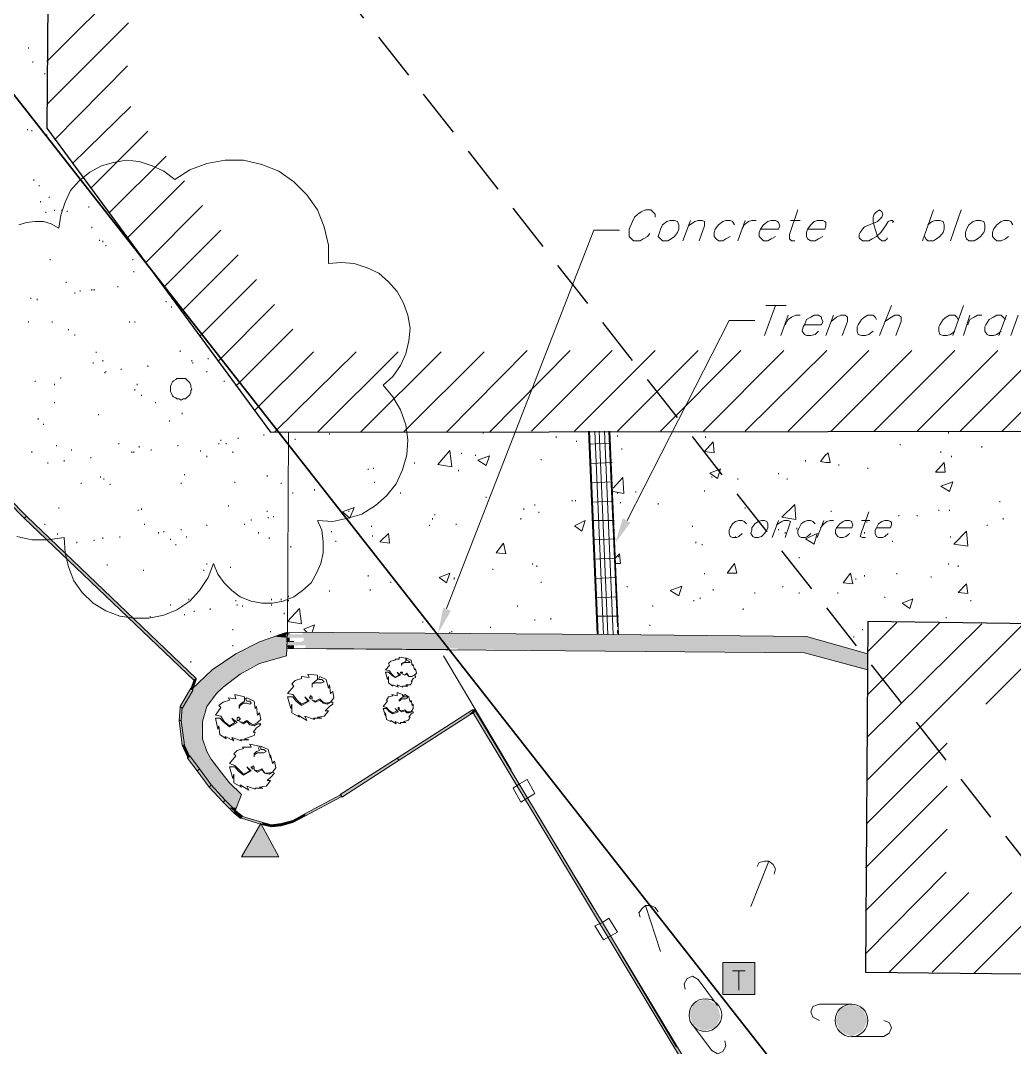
# Model space of a CAD drawing. Header units: inches. Extents: x 10 to 486, y 7 to 426.
# Drawn here: x 99.8 to 161.5, y 39.2 to 102.9 of the extents above; entities that cross this region are included whole.
import ezdxf

# ---------------------------------------------------------------- set-up
doc = ezdxf.new("R2010")
doc.units = ezdxf.units.IN
doc.header["$LTSCALE"] = 3
doc.header["$MEASUREMENT"] = 0
doc.linetypes.add('DASHEDX2', pattern=[1.5, 1, -0.5])
doc.layers.add('Building Setbacks', color=1, linetype='DASHEDX2')
doc.layers.add('PDF_Solid Fills', color=7, linetype='Continuous')
doc.layers.add('PDF_Geometry', color=7, linetype='Continuous', true_color=0x999999)

msp = doc.modelspace()

# ---------------------------------------------------------------- hatches: boundary and pattern name
at = {"layer": 'PDF_Solid Fills', "true_color": 0x999999, "transparency": 33554559}
for points in [[(92.21, 80.15), (92.143, 80.083), (100.077, 72.017), (100.143, 72.083), (100.21, 72.15), (92.277, 80.217)], [(100.143, 72.083), (100.077, 72.017), (110.61, 61.95), (110.677, 62.017), (110.743, 62.083), (100.21, 72.15)], [(110.677, 62.017), (110.61, 62.017), (110.41, 61.417), (110.543, 61.417), (110.743, 62.017)], [(110.477, 61.417), (110.41, 61.483), (109.743, 60.35), (109.81, 60.283), (109.877, 60.217), (110.543, 61.35)], [(109.81, 60.283), (109.743, 60.283), (109.677, 59.483), (109.81, 59.483), (109.877, 60.283)], [(123.277, 57.083), (123.343, 57.017), (128.01, 60.017), (127.943, 60.083), (127.877, 60.15), (123.21, 57.15)], [(127.943, 60.083), (127.877, 60.017), (146.21, 29.55), (146.277, 29.617), (146.343, 29.683), (128.01, 60.15)], [(109.743, 59.483), (109.677, 59.483), (109.877, 57.95), (110.01, 57.95), (109.81, 59.483)], [(109.943, 57.95), (109.877, 57.95), (110.21, 57.217), (110.343, 57.217), (110.01, 57.95)], [(110.277, 57.217), (110.21, 57.15), (110.81, 56.35), (110.877, 56.417), (110.943, 56.483), (110.343, 57.283)], [(119.743, 54.817), (119.81, 54.75), (123.343, 57.017), (123.277, 57.083), (123.21, 57.15), (119.677, 54.883)], [(110.877, 56.417), (110.81, 56.35), (111.543, 55.35), (111.61, 55.417), (111.677, 55.483), (110.943, 56.483)], [(111.61, 55.417), (111.543, 55.35), (112.41, 54.417), (112.477, 54.483), (112.543, 54.55), (111.677, 55.483)], [(117.477, 53.617), (117.477, 53.55), (119.743, 54.75), (119.743, 54.883), (117.477, 53.683)], [(112.477, 54.483), (112.41, 54.417), (113.077, 53.75), (113.143, 53.817), (113.21, 53.883), (112.543, 54.55)], [(113.143, 53.817), (113.077, 53.75), (113.477, 53.417), (113.543, 53.483), (113.61, 53.55), (113.21, 53.883)], [(113.543, 53.483), (113.543, 53.417), (114.877, 53.017), (114.877, 53.15), (113.543, 53.55)], [(116.743, 53.217), (116.743, 53.15), (117.477, 53.55), (117.477, 53.683), (116.743, 53.283)], [(114.877, 53.083), (114.877, 53.017), (115.41, 52.883), (115.41, 53.017), (114.877, 53.15)], [(115.41, 52.95), (115.41, 52.883), (116.01, 52.95), (116.01, 53.083), (115.41, 53.017)], [(116.01, 53.017), (116.01, 52.95), (116.743, 53.15), (116.743, 53.283), (116.01, 53.083)]]:
    msp.add_hatch(color=253, dxfattribs=at).paths.add_polyline_path(points)

# ---------------------------------------------------------------- linework, layer by layer
at = {"layer": 'Building Setbacks'}
msp.add_lwpolyline([(83.145, 151.408), (176.582, 32.411)], dxfattribs=at)
at = {"layer": 'PDF_Geometry', "color": 7, "lineweight": 35}
msp.add_lwpolyline([(152.877, 30.217), (376.677, 27.083), (379.477, 363.817), (346.277, 380.083), (56.61, 152.817)], close=True, dxfattribs=at)
at = {"layer": 'PDF_Geometry', "color": 7, "lineweight": 25}
msp.add_lwpolyline([(289.277, 158.55), (169.01, 159.55), (168.677, 120.017), (167.343, 120.017), (167.343, 118.75), (153.543, 118.683), (153.677, 133.617), (106.543, 134.217), (101.743, 130.217), (101.477, 96.217), (115.343, 77.35), (167.21, 77.417), (167.143, 65.417), (152.41, 65.617), (152.277, 43.883), (328.277, 42.017)], dxfattribs=at)
at = {"layer": 'PDF_Geometry', "color": 9, "lineweight": 13, "true_color": 0xbbbbbb}
for points in [[(101.477, 100.35), (106.543, 105.417)], [(101.477, 97.683), (106.543, 102.75)], [(101.943, 95.483), (106.477, 100.083)], [(103.077, 94.017), (106.677, 97.55)], [(104.21, 92.483), (107.743, 96.017)], [(105.343, 90.95), (108.877, 94.483)], [(106.477, 89.417), (110.01, 92.95)], [(107.61, 87.883), (111.143, 91.417)], [(108.743, 86.35), (112.277, 89.883)], [(109.81, 84.817), (113.343, 88.35)], [(110.943, 83.283), (114.477, 86.817)], [(112.077, 81.75), (115.61, 85.283)], [(113.21, 80.217), (116.743, 83.75)], [(114.343, 78.683), (118.01, 82.35)], [(115.61, 77.35), (120.677, 82.35)], [(118.277, 77.35), (123.277, 82.35)], [(120.943, 77.35), (125.943, 82.35)], [(123.61, 77.35), (128.61, 82.35)], [(126.277, 77.35), (131.277, 82.417)], [(128.943, 77.35), (133.943, 82.417)], [(131.543, 77.417), (136.543, 82.417)], [(134.21, 77.417), (139.21, 82.417)], [(136.877, 77.417), (141.877, 82.417)], [(139.543, 77.417), (144.543, 82.417)], [(142.21, 77.417), (147.21, 82.417)], [(144.81, 77.417), (149.877, 82.417)], [(147.477, 77.417), (152.477, 82.417)], [(150.143, 77.417), (155.143, 82.417)], [(152.81, 77.417), (157.81, 82.417)], [(155.477, 77.417), (160.477, 82.417)], [(158.143, 77.417), (163.143, 82.417)], [(160.743, 77.417), (165.743, 82.417)], [(152.343, 58.417), (159.477, 65.483)], [(152.343, 55.75), (162.077, 65.483)], [(152.41, 63.75), (154.21, 65.55)], [(152.41, 61.083), (156.877, 65.55)], [(159.743, 60.483), (164.743, 65.483)], [(113.143, 53.817), (113.543, 54.883), (112.81, 55.617), (112.343, 56.217), (111.677, 57.083), (111.41, 57.55), (111.143, 58.35), (111.143, 59.417), (111.41, 60.35), (112.01, 61.15), (112.41, 61.55), (113.477, 62.35), (114.677, 63.017), (116.343, 63.483), (116.41, 64.95), (116.143, 64.883), (114.677, 64.35), (113.21, 63.617), (111.743, 62.617), (110.477, 61.417)], [(116.343, 63.95), (148.477, 63.683), (152.41, 62.617)], [(152.343, 53.083), (157.343, 58.083)], [(152.277, 50.35), (157.343, 55.417)], [(152.277, 47.683), (157.343, 52.75)], [(152.277, 45.017), (157.277, 50.083)], [(153.743, 43.883), (158.677, 48.817)], [(156.41, 43.883), (161.343, 48.817)], [(159.01, 43.817), (163.943, 48.75)]]:
    msp.add_lwpolyline(points, dxfattribs=at)
at = {"layer": 'PDF_Geometry', "lineweight": 13}
for points in [[(100.343, 101.217), (100.343, 101.15)], [(100.61, 100.35), (100.61, 100.283)], [(101.343, 99.617), (101.343, 99.55)], [(100.277, 96.15), (100.277, 96.083)], [(100.543, 96.083), (100.543, 96.017)], [(101.477, 95.817), (101.477, 95.75)], [(99.61, 70.883), (100.543, 70.683), (101.543, 70.683), (102.543, 70.817), (102.61, 69.883), (102.81, 69.017), (103.143, 68.15), (103.677, 67.417), (104.343, 66.75), (105.143, 66.283), (106.01, 65.95), (106.877, 65.817), (107.81, 65.817), (108.743, 66.017), (109.543, 66.35), (110.343, 66.883), (110.943, 67.55), (111.477, 68.35), (111.81, 69.217), (112.077, 68.55), (112.477, 68.017), (112.943, 67.55), (113.477, 67.15), (114.143, 66.883), (114.81, 66.75), (115.477, 66.75), (116.143, 66.883), (116.81, 67.15), (117.343, 67.55), (117.877, 68.017), (118.21, 68.617), (118.477, 69.217), (118.61, 69.883), (118.61, 70.55), (118.543, 71.283), (118.277, 71.883), (119.21, 71.817), (120.143, 72.017), (121.01, 72.283), (121.877, 72.817), (122.543, 73.417), (123.143, 74.15), (123.543, 75.017), (123.81, 75.95), (123.877, 76.883), (123.743, 77.817), (123.41, 78.75), (122.943, 79.55), (122.343, 80.283), (122.943, 80.817), (123.41, 81.483), (123.743, 82.217), (123.943, 83.017), (124.01, 83.817), (123.877, 84.617), (123.61, 85.35), (123.21, 86.083), (122.677, 86.683), (122.077, 87.217), (121.343, 87.55), (120.543, 87.817), (119.743, 87.883), (118.943, 87.817), (118.943, 88.95), (118.677, 90.083), (118.277, 91.15), (117.61, 92.083), (116.81, 92.883), (115.877, 93.55), (114.81, 93.95), (113.677, 94.217), (112.543, 94.217), (111.41, 94.017), (110.343, 93.617), (109.41, 93.017), (108.743, 93.55), (108.01, 93.883), (107.21, 94.15), (106.41, 94.217), (105.61, 94.083), (104.877, 93.883), (104.143, 93.483), (103.477, 92.95), (102.943, 92.35), (102.61, 91.617), (102.343, 90.817), (102.21, 90.017), (101.743, 90.283), (101.277, 90.417), (100.743, 90.417), (100.21, 90.35), (99.743, 90.217)], [(100.677, 93.017), (100.677, 92.95)], [(101.01, 92.683), (101.01, 92.617)], [(101.61, 91.95), (101.61, 91.883)], [(101.077, 91.683), (101.077, 91.617)], [(101.943, 91.15), (101.943, 91.083)], [(102.41, 91.15), (102.41, 91.083)], [(102.743, 91.083), (102.743, 91.017)], [(104.077, 91.35), (104.077, 91.283)], [(101.41, 91.017), (101.41, 90.95)], [(104.277, 90.083), (104.277, 90.017)], [(104.743, 89.283), (104.743, 89.217)], [(104.943, 89.217), (104.943, 89.15)], [(105.143, 88.95), (105.143, 88.883)], [(101.677, 88.083), (101.677, 88.017)], [(106.81, 88.083), (106.81, 88.017)], [(106.877, 87.35), (106.877, 87.283)], [(102.677, 86.683), (102.677, 86.617)], [(103.21, 86.017), (103.21, 85.95)], [(103.543, 86.15), (103.543, 86.083)], [(104.277, 86.217), (104.277, 86.15)], [(104.41, 86.217), (104.41, 86.15)], [(105.877, 86.417), (105.877, 86.35)], [(100.477, 85.683), (100.477, 85.617)], [(100.877, 85.617), (100.877, 85.55)], [(108.877, 85.483), (108.877, 85.417)], [(109.21, 85.15), (109.21, 85.083)], [(100.343, 84.217), (100.343, 84.15)], [(101.81, 84.217), (101.81, 84.15)], [(106.61, 84.217), (106.61, 84.15)], [(106.943, 84.217), (106.943, 84.15)], [(102.81, 83.75), (102.81, 83.683)], [(103.21, 83.417), (103.21, 83.35)], [(104.543, 82.35), (104.543, 82.283)], [(109.743, 82.417), (109.743, 82.35)], [(104.343, 81.683), (104.343, 81.617)], [(104.943, 81.817), (104.943, 81.75)], [(110.477, 81.817), (110.477, 81.75)], [(110.543, 81.683), (110.543, 81.617)], [(111.477, 81.95), (111.477, 81.883)], [(105.077, 81.083), (105.077, 81.017)], [(105.143, 81.15), (105.143, 81.083)], [(106.077, 81.283), (106.077, 81.217)], [(107.743, 81.483), (107.743, 81.417)], [(111.41, 81.15), (111.41, 81.083)], [(100.743, 80.55), (100.743, 80.483)], [(101.943, 80.35), (101.943, 80.283)], [(102.343, 80.75), (102.343, 80.683)], [(107.077, 80.35), (107.077, 80.283)], [(112.477, 80.55), (112.477, 80.483)], [(106.943, 80.017), (106.943, 79.95)], [(107.343, 79.683), (107.343, 79.617)], [(101.943, 79.217), (101.943, 79.15)], [(108.21, 79.217), (108.21, 79.15)], [(104.677, 78.483), (104.677, 78.417)], [(109.877, 78.55), (109.877, 78.483)], [(100.943, 78.217), (100.943, 78.15)], [(101.277, 77.883), (101.277, 77.817)], [(109.077, 78.083), (109.077, 78.017)], [(114.943, 77.217), (114.943, 77.15)], [(116.477, 77.35), (116.41, 64.95), (136.277, 64.817), (148.61, 64.683), (152.41, 63.617)], [(119.01, 77.283), (119.01, 77.217)], [(128.41, 77.35), (128.543, 77.35), (128.543, 77.283)], [(133.077, 77.083), (133.077, 77.017)], [(135.61, 64.817), (135.077, 77.417)], [(135.143, 77.417), (135.677, 64.817)], [(135.477, 77.417), (136.01, 64.817)], [(135.743, 77.417), (136.277, 64.817)], [(136.077, 77.417), (136.61, 64.817)], [(136.343, 77.417), (136.877, 65.283)], [(136.943, 64.817), (136.41, 77.417)], [(136.877, 77.15), (136.877, 77.083)], [(142.343, 77.083), (142.343, 77.017)], [(157.41, 77.35), (157.41, 77.283)], [(102.077, 76.55), (102.077, 76.483)], [(105.943, 76.683), (105.943, 76.617)], [(107.21, 76.483), (107.21, 76.417)], [(109.61, 76.55), (109.61, 76.483)], [(112.143, 76.683), (112.143, 76.617)], [(112.277, 76.883), (112.277, 76.817)], [(112.61, 76.683), (112.61, 76.617)], [(113.343, 77.017), (113.343, 76.95)], [(116.877, 76.95), (116.877, 76.883)], [(134.343, 76.817), (134.343, 76.75)], [(135.143, 76.617), (136.477, 76.683)], [(154.41, 76.617), (154.41, 76.55)], [(159.477, 76.483), (159.477, 76.417)], [(100.543, 76.15), (100.543, 76.083)], [(103.01, 76.283), (103.01, 76.217)], [(104.21, 75.817), (104.21, 75.75)], [(106.743, 76.15), (106.743, 76.083)], [(106.877, 76.15), (106.877, 76.083)], [(107.943, 76.283), (107.943, 76.217)], [(111.01, 76.217), (111.01, 76.15)], [(111.41, 75.883), (111.41, 75.817)], [(113.01, 76.15), (113.01, 76.083)], [(127.21, 76.083), (127.21, 76.017)], [(128.077, 75.95), (128.077, 75.883)], [(137.143, 76.35), (137.143, 76.283)], [(156.943, 76.15), (156.943, 76.083)], [(157.61, 75.883), (157.61, 75.817)], [(101.543, 75.483), (101.543, 75.417)], [(102.543, 75.617), (102.543, 75.55)], [(121.743, 75.15), (121.743, 75.083)], [(124.277, 75.483), (124.277, 75.417)], [(132.143, 75.683), (132.143, 75.617)], [(135.21, 75.417), (136.543, 75.483)], [(148.543, 75.617), (148.543, 75.55)], [(150.61, 75.35), (150.61, 75.283)], [(152.41, 75.15), (152.41, 75.083)], [(104.81, 74.617), (104.81, 74.55)], [(110.01, 74.75), (110.01, 74.683)], [(115.143, 74.683), (115.143, 74.617)], [(121.41, 75.083), (121.41, 75.017)], [(127.01, 75.017), (127.01, 74.95)], [(136.61, 73.883), (137.21, 74.55), (137.277, 73.55), (136.61, 73.683)], [(142.743, 74.617), (142.743, 74.55)], [(146.877, 74.817), (146.877, 74.75)], [(103.61, 74.217), (103.61, 74.15)], [(105.01, 74.483), (105.01, 74.417)], [(105.41, 74.15), (105.41, 74.083)], [(109.81, 74.217), (109.81, 74.15)], [(113.143, 74.283), (113.143, 74.217)], [(116.01, 74.217), (116.01, 74.15)], [(121.81, 74.283), (121.81, 74.217)], [(135.21, 74.217), (136.543, 74.283)], [(144.343, 74.483), (144.343, 74.417)], [(147.41, 74.483), (147.41, 74.417)], [(116.743, 73.617), (116.743, 73.55)], [(118.077, 73.817), (118.077, 73.75)], [(123.41, 73.617), (123.41, 73.55)], [(128.743, 73.35), (128.743, 73.283)], [(136.877, 73.617), (136.877, 73.55)], [(138.01, 73.683), (138.01, 73.617)], [(142.277, 73.75), (142.277, 73.683)], [(102.21, 72.683), (102.21, 72.617)], [(107.343, 72.617), (107.343, 72.55)], [(112.743, 72.817), (112.743, 72.75)], [(131.077, 72.617), (131.077, 72.55)], [(131.743, 72.883), (131.743, 72.817)], [(134.077, 73.15), (134.077, 73.083)], [(134.277, 73.15), (134.277, 73.083)], [(135.277, 73.017), (136.61, 73.083)], [(137.077, 73.017), (137.077, 72.95)], [(139.41, 72.95), (139.41, 72.883)], [(144.81, 72.683), (144.81, 72.617)], [(160.61, 73.083), (160.61, 73.017)], [(107.143, 72.55), (107.143, 72.483)], [(115.143, 72.483), (115.143, 72.417)], [(115.21, 72.083), (115.21, 72.017)], [(115.543, 72.15), (115.543, 72.083)], [(120.21, 72.483), (120.21, 72.417)], [(125.41, 72.017), (125.41, 71.95)], [(125.543, 72.283), (125.543, 72.217)], [(130.877, 72.017), (130.877, 71.95)], [(132.01, 72.417), (132.01, 72.35)], [(150.143, 72.483), (150.143, 72.417)], [(154.343, 72.217), (154.343, 72.15)], [(155.477, 72.217), (155.477, 72.15)], [(156.81, 72.55), (156.81, 72.483)], [(157.477, 72.55), (157.477, 72.483)], [(160.81, 72.017), (160.81, 71.95)], [(101.343, 71.683), (101.343, 71.617)], [(107.543, 71.683), (107.543, 71.617)], [(109.81, 71.35), (109.81, 71.283)], [(111.41, 71.617), (111.41, 71.55)], [(113.743, 71.683), (113.743, 71.617)], [(114.143, 71.95), (114.143, 71.883)], [(121.61, 71.55), (121.61, 71.483)], [(125.21, 71.617), (125.21, 71.55)], [(126.877, 71.683), (126.877, 71.617)], [(135.343, 71.883), (136.677, 71.883)], [(141.543, 71.55), (141.543, 71.483)], [(146.877, 71.35), (146.877, 71.283)], [(148.01, 71.417), (148.01, 71.35)], [(152.343, 71.817), (152.343, 71.75)], [(159.81, 71.617), (159.81, 71.55)], [(102.143, 71.083), (102.143, 71.017)], [(104.41, 70.683), (104.41, 70.617)], [(104.943, 70.817), (104.943, 70.75)], [(106.01, 70.883), (106.01, 70.817)], [(108.41, 71.15), (108.41, 71.083)], [(108.743, 71.217), (108.743, 71.15)], [(109.143, 70.75), (109.143, 70.683)], [(110.143, 70.883), (110.143, 70.817)], [(114.61, 71.15), (114.61, 71.083)], [(115.277, 70.817), (115.277, 70.75)], [(119.143, 71.217), (119.143, 71.15)], [(121.677, 70.95), (121.677, 70.883)], [(135.41, 70.683), (136.743, 70.75)], [(144.21, 70.883), (144.21, 70.817)], [(147.277, 71.15), (147.277, 71.083)], [(152.21, 71.15), (152.21, 71.083)], [(157.543, 70.883), (157.543, 70.817)], [(103.343, 70.55), (103.343, 70.483)], [(109.477, 70.417), (109.477, 70.35)], [(116.61, 70.283), (116.61, 70.217)], [(119.41, 70.617), (119.41, 70.55)], [(141.743, 70.55), (141.743, 70.483)], [(142.143, 70.417), (142.143, 70.35)], [(153.943, 70.617), (153.943, 70.55)], [(135.41, 69.483), (136.743, 69.55), (137.01, 69.817), (137.077, 69.217), (136.743, 69.217)], [(135.41, 69.75), (135.41, 69.683)], [(136.943, 69.683), (136.943, 69.617)], [(148.143, 69.617), (148.143, 69.55)], [(105.21, 69.15), (105.21, 69.083)], [(107.477, 68.817), (107.477, 68.75)], [(111.21, 68.817), (111.21, 68.75)], [(111.41, 69.217), (111.41, 69.15)], [(112.877, 69.017), (112.877, 68.95)], [(129.143, 68.883), (129.143, 68.817)], [(131.61, 69.217), (131.61, 69.15)], [(131.877, 69.083), (131.877, 69.017)], [(157.41, 69.217), (157.41, 69.15)], [(158.01, 69.083), (158.01, 69.017)], [(121.41, 68.483), (121.41, 68.417)], [(126.743, 68.35), (126.743, 68.283), (126.743, 68.217)], [(135.477, 68.283), (136.81, 68.35)], [(142.277, 68.617), (142.277, 68.55)], [(151.677, 68.283), (151.677, 68.217)], [(152.21, 68.483), (152.21, 68.417)], [(154.21, 68.617), (154.21, 68.55)], [(156.343, 68.417), (156.343, 68.35)], [(119.01, 67.55), (119.01, 67.483)], [(121.543, 67.617), (121.543, 67.55)], [(122.81, 68.083), (122.81, 68.017)], [(132.143, 68.083), (132.143, 68.017)], [(137.477, 67.817), (137.477, 67.75)], [(142.81, 67.617), (142.81, 67.55)], [(147.143, 67.817), (147.143, 67.75)], [(110.277, 67.017), (110.277, 66.95)], [(113.21, 66.95), (113.21, 66.883)], [(115.41, 67.017), (115.41, 66.95)], [(116.01, 67.017), (116.01, 66.95)], [(116.477, 67.217), (116.477, 67.15)], [(116.477, 66.95), (116.477, 66.883)], [(135.543, 67.083), (136.877, 67.15)], [(141.61, 66.95), (141.61, 66.883)], [(142.01, 67.083), (142.01, 67.017)], [(145.41, 67.417), (145.41, 67.35)], [(148.143, 67.417), (148.143, 67.35)], [(150.543, 67.417), (150.543, 67.35)], [(153.477, 67.15), (153.477, 67.083)], [(158.81, 66.95), (158.81, 66.883)], [(109.143, 66.683), (109.143, 66.617)], [(110.61, 66.283), (110.61, 66.217)], [(111.61, 66.417), (111.61, 66.35)], [(113.277, 66.683), (113.277, 66.617)], [(113.61, 66.617), (113.61, 66.55)], [(115.41, 66.683), (115.41, 66.617)], [(130.677, 66.617), (130.677, 66.55)], [(139.077, 66.617), (139.077, 66.55)], [(144.677, 66.417), (144.677, 66.35)], [(107.877, 65.95), (107.877, 65.883)], [(110.01, 66.083), (110.01, 66.017)], [(116.21, 66.15), (116.21, 66.083)], [(124.81, 65.617), (124.81, 65.55)], [(131.743, 65.75), (131.743, 65.683)], [(132.743, 65.817), (132.743, 65.75)], [(135.61, 65.95), (136.943, 65.95)], [(157.277, 65.883), (157.277, 65.817)], [(113.01, 65.15), (113.01, 65.083)], [(115.343, 65.017), (115.343, 64.95)], [(117.61, 64.95), (117.41, 65.15), (118.077, 65.417), (117.943, 64.95)], [(126.61, 65.017), (126.61, 64.95)], [(129.01, 65.283), (129.01, 65.217)], [(136.877, 65.083), (136.877, 64.883)], [(138.877, 65.417), (138.877, 65.35)], [(152.077, 65.15), (152.077, 65.083)], [(126.477, 64.95), (126.477, 64.883)], [(151.543, 64.683), (151.543, 64.617)], [(113.01, 64.15), (113.01, 64.083)], [(110.41, 63.15), (110.41, 63.083)], [(126.077, 63.483), (130.277, 56.417)], [(131.81, 53.817), (135.41, 47.817)], [(146.277, 50.75), (145.143, 47.95)], [(146.61, 49.95), (146.677, 50.283), (146.543, 50.55), (146.277, 50.75), (146.01, 50.75), (145.677, 50.683), (145.543, 50.417)], [(139.41, 47.617), (139.21, 47.883), (138.943, 48.017), (138.61, 48.017), (138.41, 47.817), (138.21, 47.55), (138.277, 47.283)], [(138.61, 48.017), (139.543, 45.15)], [(136.943, 45.283), (140.543, 39.217)], [(144.01, 43.95), (144.81, 43.95)], [(144.41, 43.95), (144.41, 42.75)], [(143.077, 41.817), (141.877, 43.417), (141.543, 43.617), (141.21, 43.483), (141.01, 43.15), (141.077, 42.817)], [(151.41, 41.883), (149.41, 41.883), (149.01, 41.75), (148.877, 41.417), (149.01, 41.083), (149.41, 40.883)], [(151.41, 39.883), (153.41, 39.883), (153.743, 40.083), (153.877, 40.417), (153.743, 40.75), (153.41, 40.883)], [(141.543, 40.617), (142.743, 39.017), (143.077, 38.817), (143.41, 38.95), (143.61, 39.283), (143.543, 39.617)]]:
    msp.add_lwpolyline(points, dxfattribs=at)
at = {"layer": 'PDF_Geometry', "color": 8, "lineweight": 13, "true_color": 0x767676}
for points in [[(139.21, 90.683), (139.21, 90.883), (139.077, 91.017), (138.943, 91.15), (138.61, 91.15), (138.343, 91.017), (138.143, 90.883), (137.943, 90.683), (137.81, 90.417), (137.61, 89.95), (137.61, 89.483), (137.743, 89.35), (137.877, 89.217), (138.277, 89.217), (138.477, 89.35), (138.743, 89.483), (138.877, 89.683)], [(148.077, 91.15), (147.543, 89.617), (147.543, 89.35), (147.677, 89.217), (147.877, 89.217)], [(153.943, 90.35), (154.01, 90.417), (153.943, 90.483), (153.81, 90.483), (153.677, 90.417), (153.543, 90.217), (153.21, 89.75), (152.943, 89.483), (152.677, 89.35), (152.477, 89.217), (152.077, 89.217), (151.943, 89.35), (151.877, 89.417), (151.877, 89.617), (151.943, 89.75), (152.077, 89.95), (152.21, 90.083), (153.01, 90.417), (153.077, 90.483), (153.277, 90.683), (153.343, 90.883), (153.277, 91.017), (153.143, 91.15), (152.943, 91.017), (152.81, 90.883), (152.743, 90.683), (152.743, 90.417), (152.81, 90.15), (153.01, 89.483), (153.143, 89.35), (153.277, 89.217), (153.477, 89.217), (153.61, 89.35), (153.61, 89.417)], [(155.81, 89.217), (156.477, 91.15)], [(157.543, 89.217), (158.21, 91.15)], [(140.943, 89.217), (141.41, 90.483)], [(141.277, 90.15), (141.677, 90.417), (141.877, 90.483), (142.143, 90.483), (142.277, 90.417), (142.277, 90.15), (141.943, 89.217)], [(144.143, 90.217), (144.01, 90.417), (143.877, 90.483), (143.61, 90.483), (143.41, 90.417), (143.143, 90.217), (142.943, 89.95), (142.877, 89.75), (142.877, 89.483), (143.01, 89.35), (143.143, 89.217), (143.41, 89.217), (143.61, 89.35), (143.877, 89.483)], [(144.343, 89.217), (144.81, 90.483)], [(144.61, 89.95), (144.743, 90.217), (145.01, 90.417), (145.21, 90.483), (145.477, 90.483)], [(145.743, 89.95), (146.877, 89.95), (146.943, 90.15), (146.877, 90.35), (146.81, 90.417), (146.677, 90.483), (146.41, 90.483), (146.21, 90.417), (145.943, 90.217), (145.743, 89.95), (145.677, 89.75), (145.677, 89.483), (145.81, 89.35), (145.943, 89.217), (146.21, 89.217), (146.41, 89.35), (146.677, 89.483)], [(147.61, 90.483), (148.21, 90.483)], [(148.677, 89.95), (149.743, 89.95), (149.81, 90.15), (149.81, 90.35), (149.743, 90.417), (149.61, 90.483), (149.277, 90.483), (149.077, 90.417), (148.877, 90.217), (148.677, 89.95), (148.61, 89.75), (148.61, 89.483), (148.677, 89.35), (148.877, 89.217), (149.143, 89.217), (149.343, 89.35), (149.61, 89.483)], [(156.143, 90.217), (156.41, 90.417), (156.61, 90.483), (156.877, 90.483), (157.077, 90.417), (157.143, 90.217), (157.143, 89.95), (157.077, 89.75), (156.877, 89.483), (156.677, 89.35), (156.477, 89.217), (156.143, 89.217), (156.01, 89.35), (155.943, 89.483)], [(161.41, 90.217), (161.277, 90.417), (161.143, 90.483), (160.877, 90.483), (160.677, 90.417), (160.41, 90.217), (160.21, 89.95), (160.143, 89.75), (160.143, 89.483), (160.277, 89.35), (160.41, 89.217), (160.677, 89.217), (160.943, 89.35), (161.143, 89.483)], [(126.277, 66.417), (135.41, 89.883), (137.01, 89.883)], [(146.677, 85.217), (146.01, 83.35)], [(146.077, 85.217), (147.343, 85.217)], [(153.143, 83.35), (153.877, 85.217)], [(158.343, 85.217), (157.677, 83.35)], [(137.477, 71.883), (143.81, 84.283), (145.41, 84.283)], [(147.01, 83.35), (147.477, 84.617)], [(147.277, 84.017), (147.477, 84.35), (147.677, 84.483), (147.943, 84.617), (148.21, 84.617)], [(148.477, 84.017), (149.543, 84.017), (149.61, 84.217), (149.543, 84.417), (149.543, 84.483), (149.343, 84.617), (149.077, 84.617), (148.877, 84.483), (148.61, 84.35), (148.477, 84.017), (148.41, 83.883), (148.343, 83.617), (148.477, 83.417), (148.61, 83.35), (148.877, 83.35), (149.143, 83.417), (149.343, 83.617)], [(149.81, 83.35), (150.277, 84.617)], [(150.143, 84.217), (150.477, 84.483), (150.743, 84.617), (151.01, 84.617), (151.143, 84.483), (151.143, 84.217), (150.81, 83.35)], [(152.943, 84.35), (152.877, 84.483), (152.743, 84.617), (152.41, 84.617), (152.21, 84.483), (152.01, 84.35), (151.81, 84.017), (151.743, 83.883), (151.743, 83.617), (151.81, 83.417), (152.01, 83.35), (152.277, 83.35), (152.477, 83.417), (152.743, 83.617)], [(153.477, 84.217), (153.877, 84.483), (154.077, 84.617), (154.343, 84.617), (154.477, 84.483), (154.477, 84.217), (154.143, 83.35)], [(158.01, 84.35), (157.943, 84.483), (157.81, 84.617), (157.477, 84.617), (157.277, 84.483), (157.077, 84.35), (156.877, 84.017), (156.81, 83.883), (156.81, 83.617), (156.877, 83.417), (157.077, 83.35), (157.343, 83.35), (157.543, 83.417), (157.81, 83.617)], [(158.343, 83.35), (158.743, 84.617)], [(158.61, 84.017), (158.743, 84.35), (159.01, 84.483), (159.21, 84.617), (159.477, 84.617)], [(160.943, 84.35), (160.81, 84.483), (160.677, 84.617), (160.41, 84.617), (160.21, 84.483), (159.943, 84.35), (159.743, 84.017), (159.677, 83.883), (159.677, 83.617), (159.81, 83.417), (159.943, 83.35), (160.21, 83.35), (160.41, 83.417), (160.677, 83.617)], [(161.01, 84.617), (160.543, 83.35)], [(161.743, 84.617), (161.277, 83.35)], [(152.477, 72.417), (152.01, 71.15), (151.943, 70.883), (152.077, 70.817), (152.277, 70.817)], [(144.877, 71.683), (144.743, 71.817), (144.61, 71.883), (144.41, 71.883), (144.21, 71.817), (144.01, 71.683), (143.877, 71.417), (143.81, 71.283), (143.81, 71.083), (143.877, 70.883), (144.01, 70.817), (144.277, 70.817), (144.41, 70.883), (144.61, 71.083)], [(146.477, 70.817), (146.877, 71.883)], [(146.743, 71.617), (147.077, 71.817), (147.21, 71.883), (147.477, 71.883), (147.61, 71.817), (147.543, 71.617), (147.277, 70.817)], [(149.143, 71.683), (149.01, 71.817), (148.877, 71.883), (148.677, 71.883), (148.477, 71.817), (148.277, 71.683), (148.143, 71.417), (148.077, 71.283), (148.077, 71.083), (148.143, 70.883), (148.277, 70.817), (148.543, 70.817), (148.677, 70.883), (148.877, 71.083)], [(149.277, 70.817), (149.677, 71.883)], [(149.477, 71.417), (149.677, 71.683), (149.877, 71.817), (150.077, 71.883), (150.277, 71.883)], [(150.477, 71.417), (151.41, 71.417), (151.477, 71.617), (151.41, 71.75), (151.41, 71.817), (151.277, 71.883), (151.01, 71.883), (150.877, 71.817), (150.677, 71.683), (150.477, 71.417), (150.41, 71.283), (150.41, 71.083), (150.543, 70.883), (150.677, 70.817), (150.877, 70.817), (151.077, 70.883), (151.277, 71.083)], [(152.01, 71.883), (152.543, 71.883)], [(152.943, 71.417), (153.81, 71.417), (153.877, 71.617), (153.877, 71.75), (153.81, 71.817), (153.677, 71.883), (153.477, 71.883), (153.277, 71.817), (153.077, 71.683), (152.943, 71.417), (152.877, 71.283), (152.877, 71.083), (152.943, 70.883), (153.077, 70.817), (153.343, 70.817), (153.477, 70.883), (153.677, 71.083)]]:
    msp.add_lwpolyline(points, dxfattribs=at)
for points in [[(140.143, 90.483), (139.943, 90.417), (139.677, 90.217), (139.543, 89.95), (139.477, 89.75), (139.41, 89.483), (139.543, 89.35), (139.677, 89.217), (140.01, 89.217), (140.21, 89.35), (140.41, 89.483), (140.61, 89.75), (140.677, 89.95), (140.677, 90.217), (140.61, 90.417), (140.41, 90.483)], [(159.143, 90.483), (158.943, 90.417), (158.677, 90.217), (158.543, 89.95), (158.477, 89.75), (158.477, 89.483), (158.543, 89.35), (158.677, 89.217), (159.01, 89.217), (159.21, 89.35), (159.41, 89.483), (159.61, 89.75), (159.677, 89.95), (159.677, 90.217), (159.61, 90.417), (159.41, 90.483)], [(145.81, 71.883), (145.61, 71.817), (145.41, 71.683), (145.21, 71.417), (145.21, 71.283), (145.143, 71.083), (145.277, 70.883), (145.41, 70.817), (145.61, 70.817), (145.81, 70.883), (146.01, 71.083), (146.143, 71.283), (146.21, 71.417), (146.21, 71.683), (146.143, 71.817), (146.01, 71.883)]]:
    msp.add_lwpolyline(points, close=True, dxfattribs=at)
at = {"layer": 'PDF_Geometry', "lineweight": 13}
for points in [[(110.477, 80.017), (110.41, 80.15), (110.41, 80.283), (110.343, 80.417), (110.277, 80.483), (110.143, 80.617), (110.077, 80.683), (109.543, 80.683), (109.477, 80.617), (109.343, 80.55), (109.277, 80.483), (109.21, 80.35), (109.143, 80.217), (109.143, 79.883), (109.21, 79.75), (109.277, 79.617), (109.343, 79.55), (109.477, 79.483), (109.543, 79.417), (109.677, 79.417), (109.81, 79.35), (109.943, 79.417), (110.077, 79.417), (110.143, 79.483), (110.277, 79.617), (110.343, 79.683), (110.41, 79.817), (110.41, 79.95)], [(135.143, 76.75), (135.143, 76.817)], [(142.81, 76.75), (142.877, 76.083), (142.277, 76.15)], [(126.61, 75.217), (125.743, 75.35), (126.477, 76.217)], [(128.943, 75.883), (128.743, 75.283), (128.21, 75.617)], [(149.943, 76.083), (150.077, 75.483), (149.81, 75.483), (149.477, 75.55), (149.743, 75.883)], [(157.143, 75.483), (157.21, 74.883), (156.61, 74.883)], [(143.277, 75.083), (143.077, 74.483), (142.61, 74.817)], [(157.677, 74.283), (157.477, 73.683), (156.943, 74.017)], [(120.543, 72.683), (120.277, 72.017), (119.81, 72.417)], [(147.943, 71.95), (147.077, 72.083), (147.877, 72.883)], [(134.877, 71.883), (134.677, 71.217), (134.21, 71.55)], [(122.677, 71.083), (122.743, 70.483), (122.143, 70.55)], [(149.277, 71.083), (149.077, 70.417), (148.543, 70.75)], [(158.61, 70.283), (157.743, 70.417), (158.543, 71.217)], [(129.81, 70.483), (129.943, 69.817), (129.343, 69.883)], [(144.143, 69.217), (144.277, 68.617), (143.677, 68.617)], [(126.477, 68.617), (126.277, 68.017), (125.81, 68.35)], [(151.343, 68.617), (151.477, 67.95), (150.877, 68.017)], [(140.877, 67.817), (140.677, 67.217), (140.143, 67.55)], [(158.543, 67.95), (158.61, 67.35), (158.01, 67.417)], [(155.21, 67.017), (155.01, 66.417), (154.543, 66.75)], [(117.277, 65.483), (116.41, 65.617), (117.143, 66.417)], [(116.41, 64.95), (116.343, 64.883), (116.343, 64.883)], [(117.543, 63.95), (126.477, 63.883), (126.477, 63.883)], [(123.877, 61.617), (123.743, 61.683), (124.01, 61.683), (124.077, 61.75), (124.143, 61.883), (124.077, 61.883), (124.21, 62.083), (124.343, 62.15), (124.343, 62.217), (124.277, 62.283), (124.143, 62.217), (123.943, 62.217), (123.81, 62.35), (123.677, 62.283), (123.543, 62.35), (123.677, 62.283), (123.81, 62.417), (123.943, 62.217), (124.077, 62.217), (124.277, 62.283), (124.41, 62.417), (124.343, 62.683), (124.277, 62.617), (124.21, 62.95), (124.143, 62.883), (124.077, 63.217), (123.81, 63.35), (123.743, 63.283), (123.81, 63.217), (123.943, 63.15), (124.01, 63.083), (123.677, 63.083), (123.543, 63.017), (123.477, 62.883), (123.477, 63.017), (123.61, 63.083), (123.743, 63.15), (123.743, 63.35), (123.343, 63.417), (123.343, 63.283), (123.077, 63.283), (123.077, 63.217), (122.81, 63.15), (122.677, 63.017), (122.743, 62.883), (122.477, 62.617), (122.743, 62.55), (122.877, 62.35), (123.077, 62.15), (123.343, 62.283), (123.21, 62.483), (123.41, 62.283), (123.077, 62.15), (122.877, 62.283), (122.677, 62.483), (122.477, 62.483), (122.61, 62.017), (122.677, 62.217), (122.677, 61.817), (122.943, 61.617), (122.943, 61.683), (123.277, 61.55), (123.21, 61.683), (123.543, 61.55), (123.543, 61.617)], [(123.543, 62.417), (123.543, 62.483), (123.41, 62.483), (123.41, 62.417)], [(118.543, 59.617), (118.277, 59.683), (118.677, 59.75), (118.81, 59.883), (118.943, 60.083), (118.743, 60.083), (119.01, 60.35), (119.21, 60.483), (119.21, 60.617), (119.077, 60.617), (118.877, 60.483), (118.61, 60.55), (118.41, 60.75), (118.143, 60.617), (117.943, 60.75), (118.143, 60.683), (118.41, 60.817), (118.61, 60.617), (118.81, 60.55), (119.077, 60.617), (119.277, 60.883), (119.21, 61.283), (119.077, 61.15), (119.01, 61.683), (118.943, 61.483), (118.81, 62.017), (118.41, 62.217), (118.343, 62.083), (118.343, 62.017), (118.543, 62.017), (118.677, 61.883), (118.543, 61.817), (118.143, 61.817), (117.943, 61.75), (117.943, 61.55), (117.943, 61.75), (118.077, 61.883), (118.277, 62.017), (118.277, 62.283), (117.677, 62.35), (117.743, 62.15), (117.277, 62.217), (117.277, 62.083), (116.877, 61.95), (116.677, 61.75), (116.81, 61.617), (116.41, 61.15), (116.743, 61.083), (117.01, 60.75), (117.277, 60.483), (117.677, 60.683), (117.477, 60.95), (117.743, 60.683), (117.277, 60.417), (116.943, 60.683), (116.743, 60.95), (116.41, 60.95), (116.61, 60.217), (116.677, 60.483), (116.677, 59.95), (117.143, 59.683), (117.077, 59.817), (117.61, 59.483), (117.477, 59.75), (118.077, 59.55), (118.01, 59.617)], [(123.743, 59.35), (123.61, 59.417), (123.877, 59.483), (123.943, 59.55), (124.01, 59.683), (123.943, 59.683), (124.077, 59.883), (124.21, 59.95), (124.21, 60.017), (124.143, 60.017), (123.943, 59.95), (123.81, 59.95), (123.677, 60.083), (123.477, 60.017), (123.343, 60.15), (123.477, 60.083), (123.677, 60.15), (123.81, 60.017), (124.077, 60.017), (124.21, 60.217), (124.21, 60.483), (124.143, 60.417), (124.077, 60.75), (124.01, 60.617), (123.943, 60.95), (123.677, 61.083), (123.61, 61.017), (123.61, 60.95), (123.81, 60.95), (123.877, 60.883), (123.743, 60.817), (123.477, 60.817), (123.41, 60.75), (123.343, 60.683), (123.343, 60.75), (123.477, 60.883), (123.61, 60.95), (123.543, 61.017), (123.543, 61.083), (123.21, 61.217), (123.21, 61.017), (122.877, 61.083), (122.943, 61.017), (122.677, 60.95), (122.543, 60.75), (122.61, 60.683), (122.343, 60.35), (122.543, 60.283), (122.743, 60.083), (122.943, 59.95), (123.21, 60.083), (123.077, 60.217), (123.277, 60.017), (122.943, 59.883), (122.743, 60.017), (122.543, 60.217), (122.343, 60.217), (122.477, 59.75), (122.477, 59.95), (122.543, 59.55), (122.81, 59.417), (122.81, 59.483), (123.143, 59.283), (123.077, 59.417), (123.41, 59.283), (123.41, 59.35)], [(114.01, 58.283), (113.743, 58.35), (114.143, 58.483), (114.343, 58.55), (114.41, 58.75), (114.277, 58.75), (114.477, 59.017), (114.677, 59.15), (114.743, 59.283), (114.543, 59.283), (114.343, 59.15), (114.077, 59.217), (113.877, 59.417), (113.677, 59.283), (113.41, 59.417), (113.677, 59.35), (113.877, 59.483), (114.143, 59.283), (114.277, 59.217), (114.543, 59.35), (114.743, 59.55), (114.677, 59.95), (114.543, 59.817), (114.477, 60.35), (114.41, 60.217), (114.343, 60.683), (113.877, 60.883), (113.81, 60.817), (113.877, 60.683), (114.077, 60.683), (114.143, 60.55), (114.077, 60.483), (113.877, 60.55), (113.677, 60.55), (113.477, 60.417), (113.41, 60.217), (113.41, 60.417), (113.543, 60.55), (113.743, 60.683), (113.743, 60.95), (113.143, 61.083), (113.21, 60.817), (112.743, 60.883), (112.81, 60.75), (112.41, 60.617), (112.143, 60.417), (112.277, 60.283), (111.943, 59.817), (112.277, 59.75), (112.477, 59.417), (112.81, 59.15), (113.143, 59.35), (112.943, 59.617), (113.277, 59.35), (112.81, 59.083), (112.477, 59.35), (112.21, 59.617), (111.943, 59.617), (112.077, 58.95), (112.143, 59.15), (112.21, 58.617), (112.61, 58.35), (112.543, 58.483), (113.077, 58.217), (112.943, 58.417), (113.543, 58.217), (113.477, 58.283)], [(117.943, 60.883), (117.943, 60.95), (117.877, 60.95), (117.877, 61.017), (117.81, 61.017), (117.81, 60.95), (117.743, 60.883), (117.81, 60.883), (117.81, 60.817), (117.943, 60.817)], [(123.343, 60.217), (123.343, 60.283), (123.277, 60.283), (123.277, 60.15), (123.343, 60.15)], [(113.477, 59.55), (113.477, 59.617), (113.41, 59.617), (113.41, 59.683), (113.343, 59.683), (113.277, 59.617), (113.277, 59.483), (113.41, 59.483), (113.41, 59.55)], [(114.877, 55.283), (114.677, 55.35), (115.077, 55.417), (115.21, 55.55), (115.343, 55.75), (115.143, 55.75), (115.41, 56.017), (115.543, 56.15), (115.61, 56.217), (115.477, 56.283), (115.277, 56.15), (115.01, 56.217), (114.81, 56.417), (114.543, 56.283), (114.343, 56.417), (114.543, 56.35), (114.81, 56.483), (115.01, 56.217), (115.21, 56.217), (115.477, 56.283), (115.677, 56.55), (115.61, 56.95), (115.477, 56.817), (115.343, 57.35), (115.343, 57.15), (115.21, 57.683), (114.743, 57.883), (114.743, 57.683), (114.943, 57.683), (115.077, 57.55), (114.943, 57.483), (114.543, 57.483), (114.343, 57.35), (114.343, 57.217), (114.343, 57.417), (114.477, 57.55), (114.677, 57.617), (114.61, 57.75), (114.677, 57.883), (114.077, 58.017), (114.143, 57.817), (113.61, 57.817), (113.677, 57.75), (113.277, 57.617), (113.077, 57.417), (113.21, 57.283), (112.81, 56.817), (113.143, 56.683), (113.41, 56.417), (113.677, 56.15), (114.077, 56.35), (113.877, 56.617), (114.143, 56.35), (113.677, 56.083), (113.343, 56.35), (113.143, 56.617), (112.81, 56.617), (113.01, 55.883), (113.077, 56.15), (113.077, 55.617), (113.543, 55.35), (113.477, 55.483), (114.01, 55.15), (113.877, 55.417), (114.41, 55.217), (114.41, 55.283)], [(114.343, 56.55), (114.343, 56.617), (114.277, 56.617), (114.277, 56.683), (114.277, 56.617), (114.143, 56.617), (114.143, 56.55), (114.21, 56.55), (114.21, 56.483), (114.343, 56.483)], [(130.81, 55.55), (131.277, 55.817), (131.743, 54.95), (130.877, 54.417), (130.41, 55.283)], [(135.943, 46.95), (136.343, 47.217), (136.877, 46.35), (136.01, 45.883), (135.477, 46.75)], [(143.41, 44.483), (143.41, 42.483), (145.41, 42.483), (145.41, 44.483)]]:
    msp.add_lwpolyline(points, close=True, dxfattribs=at)
at = {"layer": 'PDF_Geometry', "lineweight": 5}
for points in [[(92.21, 80.15), (92.143, 80.083), (100.077, 72.017), (100.143, 72.083), (100.21, 72.15), (92.277, 80.217)], [(100.143, 72.083), (100.077, 72.017), (110.61, 61.95), (110.677, 62.017), (110.743, 62.083), (100.21, 72.15)], [(100.077, 72.017), (100.077, 72.017), (100.143, 72.083)], [(110.677, 62.017), (110.61, 62.017), (110.41, 61.417), (110.543, 61.417), (110.743, 62.017)], [(110.477, 61.417), (110.41, 61.483), (109.743, 60.35), (109.81, 60.283), (109.877, 60.217), (110.543, 61.35)], [(109.81, 60.283), (109.743, 60.283), (109.677, 59.483), (109.81, 59.483), (109.877, 60.283)], [(123.277, 57.083), (123.343, 57.017), (128.01, 60.017), (127.943, 60.083), (127.877, 60.15), (123.21, 57.15)], [(127.943, 60.083), (127.877, 60.017), (146.21, 29.55), (146.277, 29.617), (146.343, 29.683), (128.01, 60.15)], [(109.743, 59.483), (109.677, 59.483), (109.877, 57.95), (110.01, 57.95), (109.81, 59.483)], [(109.943, 57.95), (109.877, 57.95), (110.21, 57.217), (110.343, 57.217), (110.01, 57.95)], [(110.277, 57.217), (110.21, 57.15), (110.81, 56.35), (110.877, 56.417), (110.943, 56.483), (110.343, 57.283)], [(119.743, 54.817), (119.81, 54.75), (123.343, 57.017), (123.277, 57.083), (123.21, 57.15), (119.677, 54.883)], [(123.343, 57.017), (123.343, 57.017), (123.277, 57.083)], [(110.877, 56.417), (110.81, 56.35), (111.543, 55.35), (111.61, 55.417), (111.677, 55.483), (110.943, 56.483)], [(110.943, 56.483), (110.943, 56.483), (110.877, 56.417)], [(111.61, 55.417), (111.543, 55.35), (112.41, 54.417), (112.477, 54.483), (112.543, 54.55), (111.677, 55.483)], [(111.543, 55.35), (111.543, 55.35), (111.61, 55.417)], [(117.477, 53.617), (117.477, 53.55), (119.743, 54.75), (119.743, 54.883), (117.477, 53.683)], [(112.477, 54.483), (112.41, 54.417), (113.077, 53.75), (113.143, 53.817), (113.21, 53.883), (112.543, 54.55)], [(112.41, 54.417), (112.41, 54.417), (112.477, 54.483)], [(113.143, 53.817), (113.077, 53.75), (113.477, 53.417), (113.543, 53.483), (113.61, 53.55), (113.21, 53.883)], [(113.077, 53.75), (113.077, 53.75), (113.143, 53.817)], [(113.543, 53.483), (113.543, 53.417), (114.877, 53.017), (114.877, 53.15), (113.543, 53.55)], [(116.743, 53.217), (116.743, 53.15), (117.477, 53.55), (117.477, 53.683), (116.743, 53.283)], [(114.877, 53.083), (114.877, 53.017), (115.41, 52.883), (115.41, 53.017), (114.877, 53.15)], [(115.41, 52.95), (115.41, 52.883), (116.01, 52.95), (116.01, 53.083), (115.41, 53.017)], [(116.01, 53.017), (116.01, 52.95), (116.743, 53.15), (116.743, 53.283), (116.01, 53.083)]]:
    msp.add_lwpolyline(points, close=True, dxfattribs=at)
for points in [[(100.077, 72.017), (100.077, 72.017)], [(110.743, 62.083), (110.743, 62.017)], [(110.543, 61.417), (110.543, 61.35)], [(109.743, 60.35), (109.743, 60.283)], [(127.877, 60.15), (128.01, 60.15)], [(109.677, 59.483), (109.677, 59.483)], [(109.877, 57.95), (109.877, 57.95)], [(110.21, 57.217), (110.21, 57.15)], [(123.343, 57.017), (123.343, 57.017)], [(110.943, 56.483), (110.943, 56.483)], [(111.543, 55.35), (111.543, 55.35)], [(112.41, 54.417), (112.41, 54.417)], [(119.743, 54.75), (119.81, 54.75)], [(113.077, 53.75), (113.077, 53.75)], [(117.477, 53.683), (117.477, 53.683)], [(113.477, 53.417), (113.543, 53.417)], [(114.877, 53.017), (114.877, 53.017)], [(115.41, 52.883), (115.41, 52.883)], [(116.01, 52.95), (116.01, 52.95)], [(116.743, 53.15), (116.743, 53.15)]]:
    msp.add_lwpolyline(points, dxfattribs=at)
at = {"layer": 'PDF_Geometry', "color": 7, "lineweight": 9}
msp.add_lwpolyline([(114.743, 53.083), (113.543, 51.017), (115.877, 51.017)], close=True, dxfattribs=at)
at = {"layer": 'PDF_Geometry', "lineweight": 13}
for centre in [(142.332, 41.217), (151.398, 40.883)]:
    msp.add_circle(centre, 1.012, dxfattribs=at)
at = {"layer": 'PDF_Solid Fills', "color": 8, "lineweight": 13, "true_color": 0x767676, "transparency": 33554559}
for points in [[(137.677, 71.75), (136.743, 70.483), (137.21, 72.017)], [(126.543, 66.283), (125.743, 64.883), (126.077, 66.483)]]:
    msp.add_solid(points, dxfattribs=at)
at = {"layer": 'PDF_Solid Fills', "color": 253, "lineweight": 13, "true_color": 0x999999, "transparency": 33554559}
for points in [[(114.677, 64.35), (113.21, 63.617), (116.343, 63.617)], [(114.877, 64.417), (114.677, 64.35), (116.343, 64.35)], [(114.677, 64.35), (116.343, 64.35), (116.343, 63.617)], [(115.143, 64.483), (114.877, 64.417), (116.343, 64.417)], [(114.877, 64.417), (116.343, 64.417), (116.343, 64.35)], [(115.41, 64.617), (115.143, 64.483), (116.343, 64.483)], [(115.143, 64.483), (116.343, 64.483), (116.343, 64.417)], [(115.61, 64.683), (115.41, 64.617), (116.343, 64.617)], [(115.41, 64.617), (116.343, 64.617), (116.343, 64.483)], [(115.877, 64.817), (115.61, 64.683), (116.343, 64.683)], [(115.61, 64.683), (116.343, 64.683), (116.343, 64.617)], [(116.143, 64.883), (115.877, 64.817), (116.343, 64.817)], [(115.877, 64.817), (116.343, 64.817), (116.343, 64.683)], [(116.41, 64.95), (116.143, 64.883), (116.343, 64.883)], [(116.143, 64.883), (116.343, 64.883), (116.343, 64.817)], [(116.343, 64.883), (116.343, 64.817), (116.543, 64.817)], [(116.343, 64.883), (116.543, 64.883), (116.543, 64.817)], [(116.343, 64.817), (116.343, 64.683), (148.61, 64.683)], [(116.343, 64.817), (137.01, 64.817), (148.61, 64.683)], [(116.343, 64.683), (116.343, 64.617), (148.877, 64.617)], [(116.343, 64.683), (148.61, 64.683), (148.877, 64.617)], [(116.343, 64.617), (116.343, 64.483), (116.543, 64.483)], [(116.343, 64.617), (116.543, 64.617), (116.543, 64.483)], [(116.343, 64.483), (116.343, 64.417), (116.543, 64.417)], [(116.343, 64.483), (116.543, 64.483), (116.543, 64.417)], [(116.343, 64.417), (116.343, 64.35), (116.81, 64.35)], [(116.343, 64.417), (116.81, 64.417), (116.81, 64.35)], [(116.343, 64.35), (116.343, 64.15), (150.543, 64.15)], [(116.343, 64.35), (149.877, 64.35), (150.543, 64.15)], [(117.277, 64.417), (117.277, 64.35), (149.877, 64.35)], [(117.277, 64.417), (149.543, 64.417), (149.877, 64.35)], [(117.343, 64.95), (117.343, 64.883), (126.143, 64.883)], [(117.343, 64.883), (117.343, 64.817), (136.277, 64.817)], [(117.343, 64.883), (126.143, 64.883), (136.277, 64.817)], [(117.41, 64.617), (117.41, 64.417), (149.543, 64.417)], [(117.41, 64.617), (148.877, 64.617), (149.543, 64.417)], [(116.343, 64.15), (116.343, 64.083), (116.81, 64.083)], [(116.343, 64.15), (116.81, 64.15), (116.81, 64.083)], [(116.343, 64.083), (116.477, 63.95), (116.81, 63.95)], [(116.343, 64.083), (116.81, 64.083), (116.81, 63.95)], [(117.543, 64.15), (117.543, 63.95), (151.143, 63.95)], [(117.543, 64.15), (150.543, 64.15), (151.143, 63.95)], [(117.543, 63.95), (126.477, 63.95), (126.477, 63.883)], [(126.943, 63.95), (126.943, 63.883), (151.477, 63.883)], [(126.943, 63.95), (151.143, 63.95), (151.477, 63.883)], [(126.943, 63.883), (148.477, 63.683), (152.21, 63.683)], [(126.943, 63.883), (151.477, 63.883), (152.21, 63.683)], [(148.477, 63.683), (148.677, 63.617), (152.41, 63.617)], [(148.477, 63.683), (152.21, 63.683), (152.41, 63.617)], [(112.743, 63.283), (112.343, 63.017), (114.677, 63.017)], [(113.01, 63.483), (112.743, 63.283), (115.543, 63.283)], [(112.743, 63.283), (115.543, 63.283), (114.677, 63.017)], [(113.21, 63.617), (113.01, 63.483), (116.343, 63.483)], [(113.01, 63.483), (116.343, 63.483), (115.543, 63.283)], [(113.21, 63.617), (116.343, 63.617), (116.343, 63.483)], [(148.677, 63.617), (152.277, 62.617), (152.41, 62.617)], [(148.677, 63.617), (152.41, 63.617), (152.41, 62.617)], [(111.743, 62.617), (111.477, 62.35), (113.477, 62.35)], [(111.943, 62.75), (111.743, 62.617), (113.943, 62.617)], [(111.743, 62.617), (113.943, 62.617), (113.477, 62.35)], [(112.343, 63.017), (111.943, 62.75), (114.077, 62.75)], [(111.943, 62.75), (114.077, 62.75), (113.943, 62.617)], [(112.343, 63.017), (114.677, 63.017), (114.077, 62.75)], [(111.077, 61.95), (110.61, 61.55), (112.41, 61.55)], [(111.477, 62.35), (111.077, 61.95), (112.943, 61.95)], [(111.077, 61.95), (112.943, 61.95), (112.41, 61.55)], [(111.477, 62.35), (113.477, 62.35), (112.943, 61.95)], [(110.277, 61.15), (110.077, 60.883), (111.743, 60.883)], [(110.41, 61.35), (110.277, 61.15), (112.01, 61.15)], [(110.277, 61.15), (112.01, 61.15), (111.743, 60.883)], [(110.477, 61.417), (110.41, 61.35), (112.21, 61.35)], [(110.41, 61.35), (112.21, 61.35), (112.01, 61.15)], [(110.61, 61.55), (110.477, 61.417), (112.277, 61.417)], [(110.477, 61.417), (112.277, 61.417), (112.21, 61.35)], [(110.61, 61.55), (112.41, 61.55), (112.277, 61.417)], [(110.077, 60.817), (109.877, 60.35), (111.41, 60.35)], [(110.077, 60.883), (110.077, 60.817), (111.677, 60.817)], [(110.077, 60.883), (111.743, 60.883), (111.677, 60.817)], [(110.077, 60.817), (111.677, 60.817), (111.41, 60.35)], [(109.81, 60.283), (109.743, 59.883), (111.21, 59.883)], [(109.743, 59.883), (109.743, 59.483), (111.143, 59.483)], [(109.743, 59.883), (111.21, 59.883), (111.143, 59.483)], [(109.877, 60.35), (109.81, 60.283), (111.41, 60.283)], [(109.81, 60.283), (111.41, 60.283), (111.21, 59.883)], [(109.877, 60.35), (111.41, 60.35), (111.41, 60.283)], [(109.743, 59.483), (109.743, 59.417), (111.143, 59.417)], [(109.743, 59.483), (111.143, 59.483), (111.143, 59.417)], [(109.743, 59.417), (109.81, 58.883), (111.077, 58.883)], [(109.743, 59.417), (111.143, 59.417), (111.077, 58.883)], [(109.81, 58.883), (109.81, 58.683), (111.077, 58.683)], [(109.81, 58.883), (111.077, 58.883), (111.077, 58.683)], [(109.81, 58.683), (109.877, 58.35), (111.143, 58.35)], [(109.81, 58.683), (111.077, 58.683), (111.143, 58.35)], [(109.877, 58.35), (109.943, 57.95), (111.21, 57.95)], [(109.877, 58.35), (111.143, 58.35), (111.21, 57.95)], [(109.943, 57.95), (110.077, 57.55), (111.41, 57.55)], [(109.943, 57.95), (111.21, 57.95), (111.41, 57.55)], [(110.077, 57.55), (110.21, 57.35), (111.543, 57.35)], [(110.077, 57.55), (111.41, 57.55), (111.543, 57.35)], [(110.21, 57.35), (110.277, 57.217), (111.61, 57.217)], [(110.21, 57.35), (111.543, 57.35), (111.61, 57.217)], [(110.277, 57.217), (110.41, 57.083), (111.677, 57.083)], [(110.277, 57.217), (111.61, 57.217), (111.677, 57.083)], [(110.41, 57.083), (110.61, 56.817), (111.943, 56.817)], [(110.41, 57.083), (111.677, 57.083), (111.943, 56.817)], [(110.61, 56.817), (110.677, 56.683), (112.01, 56.683)], [(110.61, 56.817), (111.943, 56.817), (112.01, 56.683)], [(110.677, 56.683), (110.877, 56.417), (112.21, 56.417)], [(110.677, 56.683), (112.01, 56.683), (112.21, 56.417)], [(110.877, 56.417), (111.01, 56.217), (112.343, 56.217)], [(110.877, 56.417), (112.21, 56.417), (112.343, 56.217)], [(111.01, 56.217), (111.277, 55.883), (112.61, 55.883)], [(111.01, 56.217), (112.343, 56.217), (112.61, 55.883)], [(111.277, 55.883), (111.477, 55.617), (112.81, 55.617)], [(111.277, 55.883), (112.61, 55.883), (112.81, 55.617)], [(111.477, 55.617), (111.61, 55.417), (113.01, 55.417)], [(111.477, 55.617), (112.81, 55.617), (113.01, 55.417)], [(111.61, 55.417), (111.81, 55.283), (113.21, 55.283)], [(111.61, 55.417), (113.01, 55.417), (113.21, 55.283)], [(111.81, 55.283), (112.077, 54.95), (113.477, 54.95)], [(111.81, 55.283), (113.21, 55.283), (113.477, 54.95)], [(112.077, 54.95), (112.077, 54.883), (113.543, 54.883)], [(112.077, 54.95), (113.477, 54.95), (113.543, 54.883)], [(112.077, 54.883), (112.477, 54.483), (113.41, 54.483)], [(112.077, 54.883), (113.543, 54.883), (113.41, 54.483)], [(112.477, 54.483), (112.81, 54.083), (113.277, 54.083)], [(112.477, 54.483), (113.41, 54.483), (113.277, 54.083)], [(112.81, 54.083), (113.277, 54.083), (113.143, 53.817)]]:
    msp.add_solid(points, dxfattribs=at)
at = {"layer": 'PDF_Solid Fills', "color": 253, "lineweight": 5, "true_color": 0x999999, "transparency": 33554559}
for points in [[(110.743, 62.083), (110.743, 62.017), (110.677, 62.017)], [(110.543, 61.417), (110.543, 61.35), (110.477, 61.417)], [(109.743, 60.35), (109.743, 60.283), (109.81, 60.283)], [(127.877, 60.15), (128.01, 60.15), (127.943, 60.083)], [(110.21, 57.217), (110.21, 57.15), (110.277, 57.217)], [(119.743, 54.75), (119.81, 54.75), (119.743, 54.817)], [(113.477, 53.417), (113.543, 53.417), (113.543, 53.483)]]:
    msp.add_solid(points, dxfattribs=at)
at = {"layer": 'PDF_Solid Fills', "color": 254, "lineweight": 5, "true_color": 0xdcdcdc, "transparency": 33554559}
msp.add_solid([(127.943, 60.083), (127.677, 59.883), (128.01, 59.883)], dxfattribs=at)
at = {"layer": 'PDF_Solid Fills', "lineweight": 9, "transparency": 33554559}
msp.add_solid([(114.743, 53.083), (113.543, 51.017), (115.877, 51.017)], dxfattribs=at)
at = {"layer": 'PDF_Solid Fills', "color": 7, "lineweight": 13, "true_color": 0xfafafa, "transparency": 33554559}
for points in [[(143.41, 44.483), (143.41, 42.483), (145.41, 42.483)], [(143.41, 44.483), (145.41, 44.483), (145.41, 42.483)], [(142.41, 42.217), (141.677, 42.017), (142.943, 40.417)], [(143.077, 41.817), (142.41, 42.217), (143.277, 41.083)], [(142.41, 42.217), (143.277, 41.083), (142.943, 40.417)], [(141.677, 42.017), (141.343, 41.35), (142.21, 40.217)], [(141.677, 42.017), (142.943, 40.417), (142.21, 40.217)], [(150.677, 41.617), (150.41, 40.883), (152.41, 40.883)], [(151.41, 41.883), (150.677, 41.617), (152.077, 41.617)], [(150.677, 41.617), (152.077, 41.617), (152.41, 40.883)], [(141.343, 41.35), (142.21, 40.217), (141.543, 40.617)], [(150.41, 40.883), (150.677, 40.217), (152.077, 40.217)], [(150.41, 40.883), (152.41, 40.883), (152.077, 40.217)], [(150.677, 40.217), (152.077, 40.217), (151.41, 39.883)]]:
    msp.add_solid(points, dxfattribs=at)

doc.saveas('drawing.dxf')
